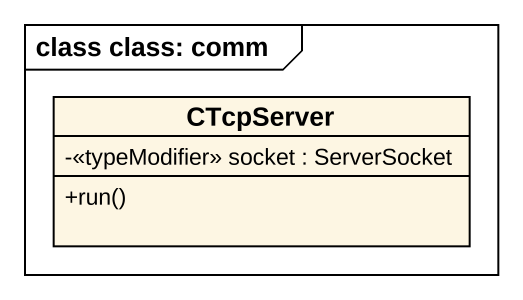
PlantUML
@startuml
mainframe class class: comm
hide circle
hide empty members
skinparam classAttributeIconSize 0
class CTcpServer {
  -<<typeModifier>> socket : ServerSocket
  +run()
}
@enduml
